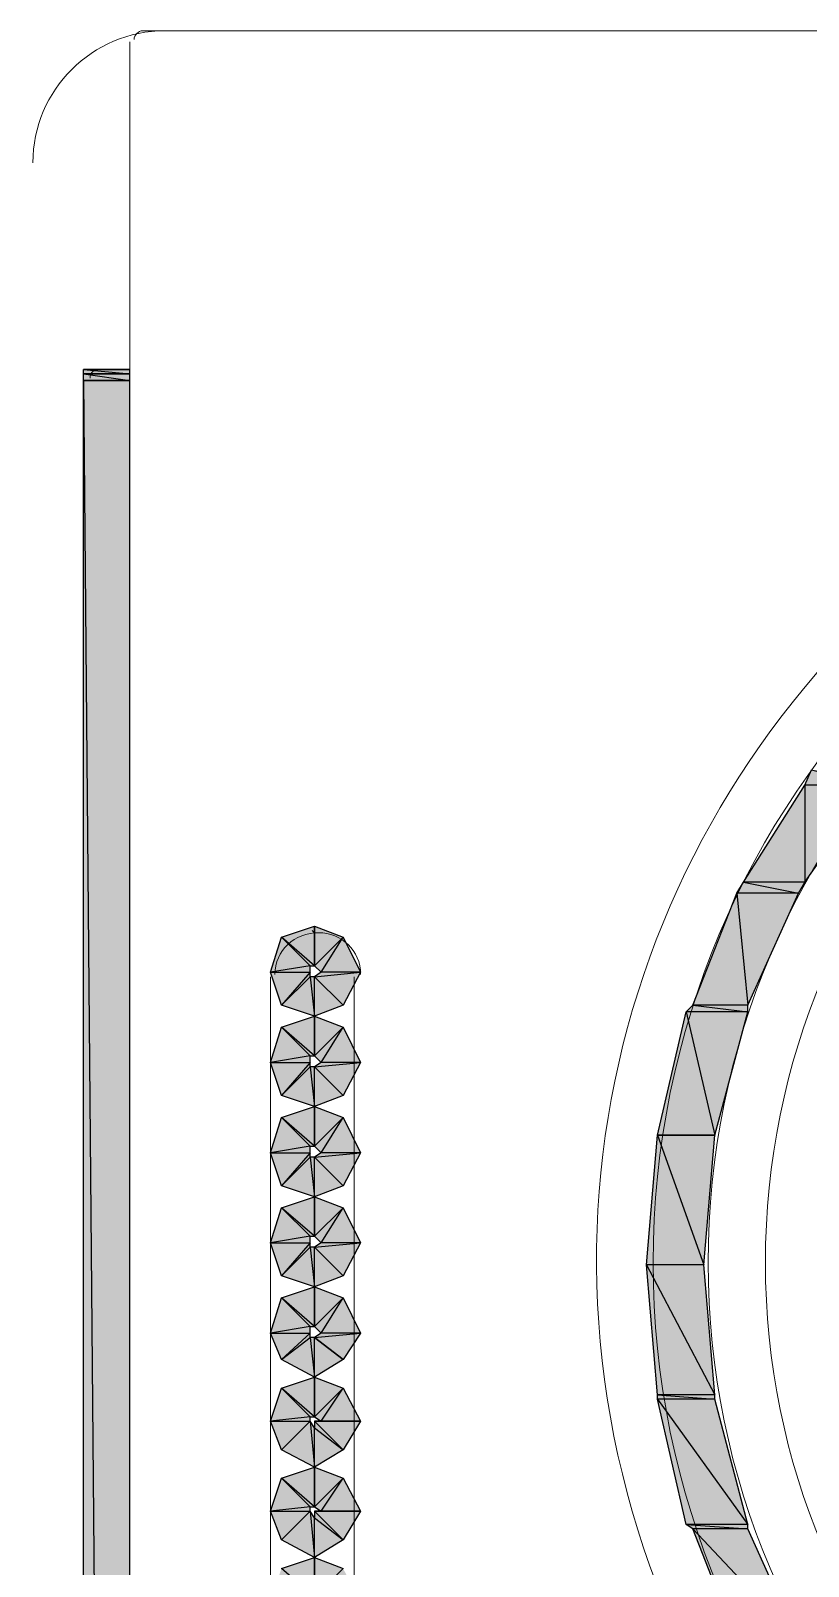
# Model space of a CAD drawing. Header units: millimetres. Extents: x 53 to 176, y -29 to 32.
# Drawn here: x 114.249 to 114.743, y -14.15 to -13.175 of the extents above; entities that cross this region are included whole.
import ezdxf

# ---------------------------------------------------------------- set-up
doc = ezdxf.new("R2010")
doc.units = ezdxf.units.MM
doc.layers.add('15 - Quadro de medição', color=6, linetype='Continuous')

msp = doc.modelspace()

# ---------------------------------------------------------------- hatches: boundary and pattern name
at = {"layer": '15 - Quadro de medição', "true_color": 0x000007}
h = msp.add_hatch(color=7, dxfattribs=at)
h.paths.add_polyline_path([(114.31228, -13.38994), (114.28993, -13.38994)])
h.paths.add_polyline_path([(114.28993, -13.38994), (114.31228, -13.38994), (114.28714, -13.38994)])
h.paths.add_polyline_path([(114.31228, -13.38994), (114.28714, -13.38994)])
h.paths.add_polyline_path([(114.28714, -13.38994), (114.31228, -13.38994)])
h.paths.add_polyline_path([(114.31228, -13.38994), (114.28714, -13.38994)])
h.paths.add_polyline_path([(114.31228, -13.38994), (114.28714, -13.38994)])
h.paths.add_polyline_path([(114.28714, -13.38994), (114.31228, -13.38994), (114.28295, -13.38994)])
h = msp.add_hatch(color=7, dxfattribs=at)
h.paths.add_polyline_path([(114.31228, -13.38994), (114.28295, -13.38994), (114.31228, -13.39274)])
h.paths.add_polyline_path([(114.28295, -13.38994), (114.31228, -13.39274), (114.28295, -13.39274)])
h.paths.add_polyline_path([(114.31228, -13.39274), (114.28295, -13.39274)])
h.paths.add_polyline_path([(114.28295, -13.39274), (114.31228, -13.39274)])
h.paths.add_polyline_path([(114.31228, -13.39274), (114.28295, -13.39274)])
h.paths.add_polyline_path([(114.31228, -13.39274), (114.28295, -13.39274)])
h = msp.add_hatch(color=7, dxfattribs=at)
h.paths.add_polyline_path([(114.31228, -13.39274), (114.28295, -13.39274), (114.31228, -13.39693)])
h.paths.add_polyline_path([(114.28295, -13.39274), (114.31228, -13.39693), (114.28295, -13.39693)])
h.paths.add_polyline_path([(114.31228, -13.39693), (114.28295, -13.39693)])
h.paths.add_polyline_path([(114.28295, -13.39693), (114.31228, -13.39693)])
h = msp.add_hatch(color=7, dxfattribs=at)
h.paths.add_polyline_path([(114.31228, -13.39693), (114.28295, -13.39693), (114.31228, -16.73937)])
h.paths.add_polyline_path([(114.28295, -13.39693), (114.31228, -16.73937), (114.28295, -16.73937)])
h = msp.add_hatch(color=7, dxfattribs=at)
h.paths.add_polyline_path([(114.79137, -13.64415), (114.74528, -13.64415), (114.78439, -13.65393)])
h.paths.add_polyline_path([(114.74528, -13.64415), (114.78439, -13.65393), (114.74109, -13.65393)])
h = msp.add_hatch(color=7, dxfattribs=at)
h.paths.add_polyline_path([(114.78439, -13.65393), (114.74109, -13.65393), (114.74109, -13.71539)])
h.paths.add_polyline_path([(114.74109, -13.65393), (114.74109, -13.71539), (114.70198, -13.71539)])
h = msp.add_hatch(color=7, dxfattribs=at)
h.paths.add_polyline_path([(114.74109, -13.71539), (114.70198, -13.71539), (114.7369, -13.72237)])
h.paths.add_polyline_path([(114.70198, -13.71539), (114.7369, -13.72237), (114.69779, -13.72237)])
h = msp.add_hatch(color=7, dxfattribs=at)
h.paths.add_polyline_path([(114.7369, -13.72237), (114.69779, -13.72237), (114.70477, -13.79361)])
h.paths.add_polyline_path([(114.69779, -13.72237), (114.70477, -13.79361), (114.66985, -13.79361)])
h = msp.add_hatch(color=7, dxfattribs=at)
h.paths.add_polyline_path([(114.42961, -13.74332), (114.42961, -13.76847), (114.40866, -13.75031)])
h.paths.add_polyline_path([(114.42961, -13.76847), (114.40866, -13.75031), (114.42682, -13.76847)])
h.paths.add_polyline_path([(114.40866, -13.75031), (114.42682, -13.76847), (114.40167, -13.77266)])
h.paths.add_polyline_path([(114.42682, -13.76847), (114.40167, -13.77266), (114.42682, -13.77266)])
h.paths.add_polyline_path([(114.40167, -13.77266), (114.42682, -13.77266), (114.40866, -13.79361)])
h.paths.add_polyline_path([(114.42682, -13.77266), (114.40866, -13.79361), (114.42682, -13.77545)])
h.paths.add_polyline_path([(114.40866, -13.79361), (114.42682, -13.77545), (114.42961, -13.80059)])
h.paths.add_polyline_path([(114.42682, -13.77545), (114.42961, -13.80059), (114.42961, -13.77545)])
h.paths.add_polyline_path([(114.42961, -13.80059), (114.42961, -13.77545), (114.44777, -13.79361)])
h = msp.add_hatch(color=7, dxfattribs=at)
h.paths.add_polyline_path([(114.45894, -13.77266), (114.4338, -13.77266), (114.44777, -13.75031)])
h.paths.add_polyline_path([(114.4338, -13.77266), (114.44777, -13.75031), (114.42961, -13.76847)])
h.paths.add_polyline_path([(114.44777, -13.75031), (114.42961, -13.76847), (114.42961, -13.74332)])
h = msp.add_hatch(color=7, dxfattribs=at)
h.paths.add_polyline_path([(114.44777, -13.79361), (114.42961, -13.77545), (114.45894, -13.77266)])
h.paths.add_polyline_path([(114.42961, -13.77545), (114.45894, -13.77266), (114.4338, -13.77266)])
h = msp.add_hatch(color=7, dxfattribs=at)
h.paths.add_polyline_path([(114.70477, -13.79361), (114.66985, -13.79361), (114.70477, -13.7978)])
h.paths.add_polyline_path([(114.66985, -13.79361), (114.70477, -13.7978), (114.66566, -13.7978)])
h = msp.add_hatch(color=7, dxfattribs=at)
h.paths.add_polyline_path([(114.42961, -13.80059), (114.42961, -13.82573), (114.40866, -13.80757)])
h.paths.add_polyline_path([(114.42961, -13.82573), (114.40866, -13.80757), (114.42682, -13.82573)])
h.paths.add_polyline_path([(114.40866, -13.80757), (114.42682, -13.82573), (114.40167, -13.82992)])
h.paths.add_polyline_path([(114.42682, -13.82573), (114.40167, -13.82992), (114.42682, -13.82992)])
h.paths.add_polyline_path([(114.40167, -13.82992), (114.42682, -13.82992), (114.40866, -13.85087)])
h.paths.add_polyline_path([(114.42682, -13.82992), (114.40866, -13.85087), (114.42682, -13.83272)])
h.paths.add_polyline_path([(114.40866, -13.85087), (114.42682, -13.83272), (114.42961, -13.85786)])
h.paths.add_polyline_path([(114.42682, -13.83272), (114.42961, -13.85786), (114.42961, -13.83272)])
h.paths.add_polyline_path([(114.42961, -13.85786), (114.42961, -13.83272), (114.44777, -13.85087)])
h = msp.add_hatch(color=7, dxfattribs=at)
h.paths.add_polyline_path([(114.45894, -13.82992), (114.4338, -13.82992), (114.44777, -13.80757)])
h.paths.add_polyline_path([(114.4338, -13.82992), (114.44777, -13.80757), (114.42961, -13.82573)])
h.paths.add_polyline_path([(114.44777, -13.80757), (114.42961, -13.82573), (114.42961, -13.80059)])
h = msp.add_hatch(color=7, dxfattribs=at)
h.paths.add_polyline_path([(114.70477, -13.7978), (114.66566, -13.7978), (114.68382, -13.87602)])
h.paths.add_polyline_path([(114.66566, -13.7978), (114.68382, -13.87602), (114.6475, -13.87602)])
h = msp.add_hatch(color=7, dxfattribs=at)
h.paths.add_polyline_path([(114.44777, -13.85087), (114.42961, -13.83272), (114.45894, -13.82992)])
h.paths.add_polyline_path([(114.42961, -13.83272), (114.45894, -13.82992), (114.4338, -13.82992)])
h = msp.add_hatch(color=7, dxfattribs=at)
h.paths.add_polyline_path([(114.42961, -13.85786), (114.42961, -13.883), (114.40866, -13.86484)])
h.paths.add_polyline_path([(114.42961, -13.883), (114.40866, -13.86484), (114.42682, -13.883)])
h.paths.add_polyline_path([(114.40866, -13.86484), (114.42682, -13.883), (114.40167, -13.88719)])
h.paths.add_polyline_path([(114.42682, -13.883), (114.40167, -13.88719), (114.42682, -13.88719)])
h.paths.add_polyline_path([(114.40167, -13.88719), (114.42682, -13.88719), (114.40866, -13.90814)])
h.paths.add_polyline_path([(114.42682, -13.88719), (114.40866, -13.90814), (114.42682, -13.88998)])
h.paths.add_polyline_path([(114.40866, -13.90814), (114.42682, -13.88998), (114.42961, -13.91512)])
h.paths.add_polyline_path([(114.42682, -13.88998), (114.42961, -13.91512), (114.42961, -13.88998)])
h.paths.add_polyline_path([(114.42961, -13.91512), (114.42961, -13.88998), (114.44777, -13.90814)])
h = msp.add_hatch(color=7, dxfattribs=at)
h.paths.add_polyline_path([(114.45894, -13.88719), (114.4338, -13.88719), (114.44777, -13.86484)])
h.paths.add_polyline_path([(114.4338, -13.88719), (114.44777, -13.86484), (114.42961, -13.883)])
h.paths.add_polyline_path([(114.44777, -13.86484), (114.42961, -13.883), (114.42961, -13.85786)])
h = msp.add_hatch(color=7, dxfattribs=at)
h.paths.add_polyline_path([(114.68382, -13.87602), (114.6475, -13.87602), (114.67684, -13.95842)])
h.paths.add_polyline_path([(114.6475, -13.87602), (114.67684, -13.95842), (114.64052, -13.95842)])
h = msp.add_hatch(color=7, dxfattribs=at)
h.paths.add_polyline_path([(114.44777, -13.90814), (114.42961, -13.88998), (114.45894, -13.88719)])
h.paths.add_polyline_path([(114.42961, -13.88998), (114.45894, -13.88719), (114.4338, -13.88719)])
h = msp.add_hatch(color=7, dxfattribs=at)
h.paths.add_polyline_path([(114.42961, -13.91512), (114.42961, -13.94027), (114.40866, -13.92211)])
h.paths.add_polyline_path([(114.42961, -13.94027), (114.40866, -13.92211), (114.42682, -13.94027)])
h.paths.add_polyline_path([(114.40866, -13.92211), (114.42682, -13.94027), (114.40167, -13.94446)])
h.paths.add_polyline_path([(114.42682, -13.94027), (114.40167, -13.94446), (114.42682, -13.94446)])
h.paths.add_polyline_path([(114.40167, -13.94446), (114.42682, -13.94446), (114.40866, -13.96541)])
h.paths.add_polyline_path([(114.42682, -13.94446), (114.40866, -13.96541), (114.42682, -13.94725)])
h.paths.add_polyline_path([(114.40866, -13.96541), (114.42682, -13.94725), (114.42961, -13.97239)])
h.paths.add_polyline_path([(114.42682, -13.94725), (114.42961, -13.97239), (114.42961, -13.94725)])
h.paths.add_polyline_path([(114.42961, -13.97239), (114.42961, -13.94725), (114.44777, -13.96541)])
h = msp.add_hatch(color=7, dxfattribs=at)
h.paths.add_polyline_path([(114.45894, -13.94446), (114.4338, -13.94446), (114.44777, -13.92211)])
h.paths.add_polyline_path([(114.4338, -13.94446), (114.44777, -13.92211), (114.42961, -13.94027)])
h.paths.add_polyline_path([(114.44777, -13.92211), (114.42961, -13.94027), (114.42961, -13.91512)])
h = msp.add_hatch(color=7, dxfattribs=at)
h.paths.add_polyline_path([(114.44777, -13.96541), (114.42961, -13.94725), (114.45894, -13.94446)])
h.paths.add_polyline_path([(114.42961, -13.94725), (114.45894, -13.94446), (114.4338, -13.94446)])
h = msp.add_hatch(color=7, dxfattribs=at)
h.paths.add_polyline_path([(114.67684, -13.95842), (114.64052, -13.95842), (114.68382, -14.04083)])
h.paths.add_polyline_path([(114.64052, -13.95842), (114.68382, -14.04083), (114.6475, -14.04083)])
h = msp.add_hatch(color=7, dxfattribs=at)
h.paths.add_polyline_path([(114.42961, -13.97239), (114.42961, -13.99753), (114.40866, -13.97938)])
h.paths.add_polyline_path([(114.42961, -13.99753), (114.40866, -13.97938), (114.42682, -13.99753)])
h.paths.add_polyline_path([(114.40866, -13.97938), (114.42682, -13.99753), (114.40167, -14.00172)])
h.paths.add_polyline_path([(114.42682, -13.99753), (114.40167, -14.00172), (114.42682, -14.00172)])
h.paths.add_polyline_path([(114.40167, -14.00172), (114.42682, -14.00172), (114.40866, -14.01848)])
h.paths.add_polyline_path([(114.42682, -14.00172), (114.40866, -14.01848), (114.42682, -14.00452)])
h.paths.add_polyline_path([(114.40866, -14.01848), (114.42682, -14.00452), (114.42961, -14.02966)])
h.paths.add_polyline_path([(114.42682, -14.00452), (114.42961, -14.02966), (114.42961, -14.00452)])
h.paths.add_polyline_path([(114.42961, -14.02966), (114.42961, -14.00452), (114.44777, -14.01848)])
h = msp.add_hatch(color=7, dxfattribs=at)
h.paths.add_polyline_path([(114.45894, -14.00172), (114.4338, -14.00172), (114.44777, -13.97938)])
h.paths.add_polyline_path([(114.4338, -14.00172), (114.44777, -13.97938), (114.42961, -13.99753)])
h.paths.add_polyline_path([(114.44777, -13.97938), (114.42961, -13.99753), (114.42961, -13.97239)])
h = msp.add_hatch(color=7, dxfattribs=at)
h.paths.add_polyline_path([(114.44777, -14.01848), (114.42961, -14.00452), (114.45894, -14.00172)])
h.paths.add_polyline_path([(114.42961, -14.00452), (114.45894, -14.00172), (114.4338, -14.00172)])
h = msp.add_hatch(color=7, dxfattribs=at)
h.paths.add_polyline_path([(114.42961, -14.02966), (114.42961, -14.0548), (114.40866, -14.03664)])
h.paths.add_polyline_path([(114.42961, -14.0548), (114.40866, -14.03664), (114.42682, -14.0548)])
h.paths.add_polyline_path([(114.40866, -14.03664), (114.42682, -14.0548), (114.40167, -14.05759)])
h.paths.add_polyline_path([(114.42682, -14.0548), (114.40167, -14.05759), (114.42682, -14.05759)])
h.paths.add_polyline_path([(114.40167, -14.05759), (114.42682, -14.05759), (114.40866, -14.07575)])
h = msp.add_hatch(color=7, dxfattribs=at)
h.paths.add_polyline_path([(114.45894, -14.05759), (114.4338, -14.05759), (114.44777, -14.03664)])
h.paths.add_polyline_path([(114.4338, -14.05759), (114.44777, -14.03664), (114.42961, -14.0548)])
h.paths.add_polyline_path([(114.44777, -14.03664), (114.42961, -14.0548), (114.42961, -14.02966)])
h = msp.add_hatch(color=7, dxfattribs=at)
h.paths.add_polyline_path([(114.68382, -14.04083), (114.6475, -14.04083), (114.68382, -14.04363)])
h.paths.add_polyline_path([(114.6475, -14.04083), (114.68382, -14.04363), (114.6475, -14.04363)])
h = msp.add_hatch(color=7, dxfattribs=at)
h.paths.add_polyline_path([(114.68382, -14.04363), (114.6475, -14.04363), (114.70477, -14.12324)])
h.paths.add_polyline_path([(114.6475, -14.04363), (114.70477, -14.12324), (114.66566, -14.12324)])
h = msp.add_hatch(color=7, dxfattribs=at)
h.paths.add_polyline_path([(114.40866, -14.07575), (114.42682, -14.05759), (114.42961, -14.08693)])
h.paths.add_polyline_path([(114.42682, -14.05759), (114.42961, -14.08693), (114.42961, -14.06178)])
h.paths.add_polyline_path([(114.42961, -14.08693), (114.42961, -14.06178), (114.44777, -14.07575)])
h.paths.add_polyline_path([(114.42961, -14.06178), (114.44777, -14.07575), (114.42961, -14.05759)])
h.paths.add_polyline_path([(114.44777, -14.07575), (114.42961, -14.05759), (114.45894, -14.05759)])
h.paths.add_polyline_path([(114.42961, -14.05759), (114.45894, -14.05759), (114.4338, -14.05759)])
h = msp.add_hatch(color=7, dxfattribs=at)
h.paths.add_polyline_path([(114.42961, -14.08693), (114.42961, -14.11207), (114.40866, -14.09391)])
h.paths.add_polyline_path([(114.42961, -14.11207), (114.40866, -14.09391), (114.42682, -14.11207)])
h.paths.add_polyline_path([(114.40866, -14.09391), (114.42682, -14.11207), (114.40167, -14.11486)])
h.paths.add_polyline_path([(114.42682, -14.11207), (114.40167, -14.11486), (114.42682, -14.11486)])
h.paths.add_polyline_path([(114.40167, -14.11486), (114.42682, -14.11486), (114.40866, -14.13302)])
h = msp.add_hatch(color=7, dxfattribs=at)
h.paths.add_polyline_path([(114.45894, -14.11486), (114.4338, -14.11486), (114.44777, -14.09391)])
h.paths.add_polyline_path([(114.4338, -14.11486), (114.44777, -14.09391), (114.42961, -14.11207)])
h.paths.add_polyline_path([(114.44777, -14.09391), (114.42961, -14.11207), (114.42961, -14.08693)])
h = msp.add_hatch(color=7, dxfattribs=at)
h.paths.add_polyline_path([(114.40866, -14.13302), (114.42682, -14.11486), (114.42961, -14.14419)])
h.paths.add_polyline_path([(114.42682, -14.11486), (114.42961, -14.14419), (114.42961, -14.11905)])
h.paths.add_polyline_path([(114.42961, -14.14419), (114.42961, -14.11905), (114.44777, -14.13302)])
h.paths.add_polyline_path([(114.42961, -14.11905), (114.44777, -14.13302), (114.42961, -14.11486)])
h.paths.add_polyline_path([(114.44777, -14.13302), (114.42961, -14.11486), (114.45894, -14.11486)])
h.paths.add_polyline_path([(114.42961, -14.11486), (114.45894, -14.11486), (114.4338, -14.11486)])
h = msp.add_hatch(color=7, dxfattribs=at)
h.paths.add_polyline_path([(114.70477, -14.12324), (114.66566, -14.12324), (114.70477, -14.12604)])
h.paths.add_polyline_path([(114.66566, -14.12324), (114.70477, -14.12604), (114.66985, -14.12604)])
h = msp.add_hatch(color=7, dxfattribs=at)
h.paths.add_polyline_path([(114.70477, -14.12604), (114.66985, -14.12604), (114.7369, -14.19727)])
h.paths.add_polyline_path([(114.66985, -14.12604), (114.7369, -14.19727), (114.69779, -14.19727)])
h = msp.add_hatch(color=7, dxfattribs=at)
h.paths.add_polyline_path([(114.42961, -14.14419), (114.42961, -14.16933), (114.40866, -14.15118)])
h.paths.add_polyline_path([(114.42961, -14.16933), (114.40866, -14.15118), (114.42682, -14.16933)])
h.paths.add_polyline_path([(114.40866, -14.15118), (114.42682, -14.16933), (114.40167, -14.17213)])
h.paths.add_polyline_path([(114.42682, -14.16933), (114.40167, -14.17213), (114.42682, -14.17213)])
h.paths.add_polyline_path([(114.40167, -14.17213), (114.42682, -14.17213), (114.40866, -14.19029)])
h = msp.add_hatch(color=7, dxfattribs=at)
h.paths.add_polyline_path([(114.45894, -14.17213), (114.4338, -14.17213), (114.44777, -14.15118)])
h.paths.add_polyline_path([(114.4338, -14.17213), (114.44777, -14.15118), (114.42961, -14.16933)])
h.paths.add_polyline_path([(114.44777, -14.15118), (114.42961, -14.16933), (114.42961, -14.14419)])

# ---------------------------------------------------------------- linework, layer by layer
at = {"layer": '15 - Quadro de medição', "color": 7, "linetype": 'Continuous', "lineweight": 20, "true_color": 0x000007}
for points in [[(114.31927, -13.17484), (116.03588, -13.17484), (116.03588, -16.73937), (114.31228, -16.73937), (114.31088, -16.73937), (114.24803, -16.73937)], [(114.33323, -13.17484), (116.01353, -13.17484), (116.01353, -13.17484)], [(114.31228, -16.73937), (114.31228, -13.18183), (114.31228, -13.18183)], [(114.28993, -13.38994), (114.31228, -13.38994), (114.31228, -13.38994)], [(114.28295, -13.39693), (114.28295, -16.73937), (114.31228, -16.73937), (114.26898, -16.73937)], [(114.42961, -13.74751), (114.42821, -13.74612), (114.42821, -13.74612)], [(114.40167, -14.68334), (114.40167, -13.77545), (114.40167, -13.77545)], [(114.45475, -13.77545), (114.45475, -14.68334), (114.45475, -14.68334)]]:
    msp.add_lwpolyline(points, dxfattribs=at)
at = {"layer": '15 - Quadro de medição', "color": 7, "linetype": 'Continuous', "lineweight": -2, "true_color": 0x000007}
for points in [[(114.28714, -13.38994), (114.31228, -13.38994), (114.28295, -13.38994)], [(114.31228, -13.38994), (114.28295, -13.38994), (114.31228, -13.39274)], [(114.28295, -13.38994), (114.31228, -13.39274), (114.28295, -13.39274)], [(114.31228, -13.39274), (114.28295, -13.39274)], [(114.28295, -13.39274), (114.31228, -13.39274), (114.31228, -13.39274)], [(114.31228, -13.39274), (114.31228, -13.39274), (114.28295, -13.39274)], [(114.31228, -13.39274), (114.28295, -13.39274)], [(114.31228, -13.39274), (114.28295, -13.39274), (114.31228, -13.39693)], [(114.28295, -13.39274), (114.31228, -13.39693), (114.28295, -13.39693)], [(114.28993, -13.38994), (114.31228, -13.38994), (114.28714, -13.38994)], [(114.31228, -13.38994), (114.28714, -13.38994)], [(114.28714, -13.38994), (114.31228, -13.38994), (114.31228, -13.38994)], [(114.31228, -13.38994), (114.31228, -13.38994), (114.28714, -13.38994)], [(114.31228, -13.38994), (114.28714, -13.38994)], [(114.28714, -13.38994), (114.31228, -13.38994), (114.31228, -13.38994)], [(114.31228, -13.38994), (114.28993, -13.38994)], [(114.31228, -13.39693), (114.28295, -13.39693)], [(114.28295, -13.39693), (114.31228, -13.39693), (114.31228, -13.39693)], [(114.31228, -13.39693), (114.28295, -13.39693), (114.31228, -16.73937)], [(114.28295, -13.39693), (114.31228, -16.73937), (114.28295, -16.73937)], [(114.74528, -13.64415), (114.78439, -13.65393), (114.74109, -13.65393)], [(114.74109, -13.65393), (114.74109, -13.71539), (114.70198, -13.71539)], [(114.78439, -13.65393), (114.74109, -13.65393), (114.74109, -13.71539)], [(114.70198, -13.71539), (114.7369, -13.72237), (114.69779, -13.72237)], [(114.74109, -13.71539), (114.70198, -13.71539), (114.7369, -13.72237)], [(114.69779, -13.72237), (114.70477, -13.79361), (114.66985, -13.79361)], [(114.7369, -13.72237), (114.69779, -13.72237), (114.70477, -13.79361)], [(114.42961, -13.74332), (114.42961, -13.76847), (114.40866, -13.75031)], [(114.44777, -13.75031), (114.42961, -13.76847), (114.42961, -13.74332)], [(114.40866, -13.75031), (114.42682, -13.76847), (114.40167, -13.77266)], [(114.42961, -13.76847), (114.40866, -13.75031), (114.42682, -13.76847)], [(114.4338, -13.77266), (114.44777, -13.75031), (114.42961, -13.76847)], [(114.45894, -13.77266), (114.4338, -13.77266), (114.44777, -13.75031)], [(114.42682, -13.76847), (114.40167, -13.77266), (114.42682, -13.77266)], [(114.40167, -13.77266), (114.42682, -13.77266), (114.40866, -13.79361)], [(114.42682, -13.77266), (114.40866, -13.79361), (114.42682, -13.77545)], [(114.40866, -13.79361), (114.42682, -13.77545), (114.42961, -13.80059)], [(114.42682, -13.77545), (114.42961, -13.80059), (114.42961, -13.77545)], [(114.44777, -13.79361), (114.42961, -13.77545), (114.45894, -13.77266)], [(114.42961, -13.77545), (114.45894, -13.77266), (114.4338, -13.77266)], [(114.42961, -13.80059), (114.42961, -13.77545), (114.44777, -13.79361)], [(114.66985, -13.79361), (114.70477, -13.7978), (114.66566, -13.7978)], [(114.70477, -13.79361), (114.66985, -13.79361), (114.70477, -13.7978)], [(114.42961, -13.80059), (114.42961, -13.82573), (114.40866, -13.80757)], [(114.44777, -13.80757), (114.42961, -13.82573), (114.42961, -13.80059)], [(114.66566, -13.7978), (114.68382, -13.87602), (114.6475, -13.87602)], [(114.70477, -13.7978), (114.66566, -13.7978), (114.68382, -13.87602)], [(114.40866, -13.80757), (114.42682, -13.82573), (114.40167, -13.82992)], [(114.42961, -13.82573), (114.40866, -13.80757), (114.42682, -13.82573)], [(114.4338, -13.82992), (114.44777, -13.80757), (114.42961, -13.82573)], [(114.45894, -13.82992), (114.4338, -13.82992), (114.44777, -13.80757)], [(114.42682, -13.82573), (114.40167, -13.82992), (114.42682, -13.82992)], [(114.40167, -13.82992), (114.42682, -13.82992), (114.40866, -13.85087)], [(114.42682, -13.82992), (114.40866, -13.85087), (114.42682, -13.83272)], [(114.40866, -13.85087), (114.42682, -13.83272), (114.42961, -13.85786)], [(114.42682, -13.83272), (114.42961, -13.85786), (114.42961, -13.83272)], [(114.44777, -13.85087), (114.42961, -13.83272), (114.45894, -13.82992)], [(114.42961, -13.83272), (114.45894, -13.82992), (114.4338, -13.82992)], [(114.42961, -13.85786), (114.42961, -13.83272), (114.44777, -13.85087)], [(114.42961, -13.85786), (114.42961, -13.883), (114.40866, -13.86484)], [(114.44777, -13.86484), (114.42961, -13.883), (114.42961, -13.85786)], [(114.40866, -13.86484), (114.42682, -13.883), (114.40167, -13.88719)], [(114.42961, -13.883), (114.40866, -13.86484), (114.42682, -13.883)], [(114.4338, -13.88719), (114.44777, -13.86484), (114.42961, -13.883)], [(114.45894, -13.88719), (114.4338, -13.88719), (114.44777, -13.86484)], [(114.42682, -13.883), (114.40167, -13.88719), (114.42682, -13.88719)], [(114.6475, -13.87602), (114.67684, -13.95842), (114.64052, -13.95842)], [(114.6475, -13.87602), (114.68382, -13.87602), (114.68382, -13.87602)], [(114.68382, -13.87602), (114.68382, -13.87602), (114.6475, -13.87602)], [(114.68382, -13.87602), (114.6475, -13.87602), (114.67684, -13.95842)], [(114.40167, -13.88719), (114.42682, -13.88719), (114.40866, -13.90814)], [(114.42682, -13.88719), (114.40866, -13.90814), (114.42682, -13.88998)], [(114.40866, -13.90814), (114.42682, -13.88998), (114.42961, -13.91512)], [(114.42682, -13.88998), (114.42961, -13.91512), (114.42961, -13.88998)], [(114.44777, -13.90814), (114.42961, -13.88998), (114.45894, -13.88719)], [(114.42961, -13.88998), (114.45894, -13.88719), (114.4338, -13.88719)], [(114.42961, -13.91512), (114.42961, -13.88998), (114.44777, -13.90814)], [(114.42961, -13.91512), (114.42961, -13.94027), (114.40866, -13.92211)], [(114.44777, -13.92211), (114.42961, -13.94027), (114.42961, -13.91512)], [(114.40866, -13.92211), (114.42682, -13.94027), (114.40167, -13.94446)], [(114.42961, -13.94027), (114.40866, -13.92211), (114.42682, -13.94027)], [(114.4338, -13.94446), (114.44777, -13.92211), (114.42961, -13.94027)], [(114.45894, -13.94446), (114.4338, -13.94446), (114.44777, -13.92211)], [(114.42682, -13.94027), (114.40167, -13.94446), (114.42682, -13.94446)], [(114.40167, -13.94446), (114.42682, -13.94446), (114.40866, -13.96541)], [(114.42682, -13.94446), (114.40866, -13.96541), (114.42682, -13.94725)], [(114.40866, -13.96541), (114.42682, -13.94725), (114.42961, -13.97239)], [(114.42682, -13.94725), (114.42961, -13.97239), (114.42961, -13.94725)], [(114.44777, -13.96541), (114.42961, -13.94725), (114.45894, -13.94446)], [(114.42961, -13.94725), (114.45894, -13.94446), (114.4338, -13.94446)], [(114.42961, -13.97239), (114.42961, -13.94725), (114.44777, -13.96541)], [(114.67684, -13.95842), (114.64052, -13.95842), (114.68382, -14.04083)], [(114.64052, -13.95842), (114.68382, -14.04083), (114.6475, -14.04083)], [(114.40866, -13.97938), (114.42682, -13.99753), (114.40167, -14.00172)], [(114.42961, -13.97239), (114.42961, -13.99753), (114.40866, -13.97938)], [(114.42961, -13.99753), (114.40866, -13.97938), (114.42682, -13.99753)], [(114.44777, -13.97938), (114.42961, -13.99753), (114.42961, -13.97239)], [(114.4338, -14.00172), (114.44777, -13.97938), (114.42961, -13.99753)], [(114.45894, -14.00172), (114.4338, -14.00172), (114.44777, -13.97938)], [(114.42682, -13.99753), (114.40167, -14.00172), (114.42682, -14.00172)], [(114.40167, -14.00172), (114.42682, -14.00172), (114.40866, -14.01848)], [(114.42682, -14.00172), (114.40866, -14.01848), (114.42682, -14.00452)], [(114.40866, -14.01848), (114.42682, -14.00452), (114.42961, -14.02966)], [(114.42682, -14.00452), (114.42961, -14.02966), (114.42961, -14.00452)], [(114.44777, -14.01848), (114.42961, -14.00452), (114.45894, -14.00172)], [(114.42961, -14.00452), (114.45894, -14.00172), (114.4338, -14.00172)], [(114.42961, -14.02966), (114.42961, -14.00452), (114.44777, -14.01848)], [(114.40866, -14.03664), (114.42682, -14.0548), (114.40167, -14.05759)], [(114.42961, -14.02966), (114.42961, -14.0548), (114.40866, -14.03664)], [(114.42961, -14.0548), (114.40866, -14.03664), (114.42682, -14.0548)], [(114.44777, -14.03664), (114.42961, -14.0548), (114.42961, -14.02966)], [(114.4338, -14.05759), (114.44777, -14.03664), (114.42961, -14.0548)], [(114.45894, -14.05759), (114.4338, -14.05759), (114.44777, -14.03664)], [(114.68382, -14.04083), (114.6475, -14.04083), (114.68382, -14.04363)], [(114.6475, -14.04083), (114.68382, -14.04363), (114.6475, -14.04363)], [(114.68382, -14.04363), (114.6475, -14.04363), (114.70477, -14.12324)], [(114.6475, -14.04363), (114.70477, -14.12324), (114.66566, -14.12324)], [(114.42682, -14.0548), (114.40167, -14.05759), (114.42682, -14.05759)], [(114.40167, -14.05759), (114.42682, -14.05759), (114.40866, -14.07575)], [(114.40866, -14.07575), (114.42682, -14.05759), (114.42961, -14.08693)], [(114.42682, -14.05759), (114.42961, -14.08693), (114.42961, -14.06178)], [(114.42961, -14.06178), (114.44777, -14.07575), (114.42961, -14.05759)], [(114.44777, -14.07575), (114.42961, -14.05759), (114.45894, -14.05759)], [(114.42961, -14.05759), (114.45894, -14.05759), (114.4338, -14.05759)], [(114.42961, -14.08693), (114.42961, -14.06178), (114.44777, -14.07575)], [(114.42961, -14.08693), (114.42961, -14.11207), (114.40866, -14.09391)], [(114.44777, -14.09391), (114.42961, -14.11207), (114.42961, -14.08693)], [(114.40866, -14.09391), (114.42682, -14.11207), (114.40167, -14.11486)], [(114.42961, -14.11207), (114.40866, -14.09391), (114.42682, -14.11207)], [(114.4338, -14.11486), (114.44777, -14.09391), (114.42961, -14.11207)], [(114.45894, -14.11486), (114.4338, -14.11486), (114.44777, -14.09391)], [(114.42682, -14.11207), (114.40167, -14.11486), (114.42682, -14.11486)], [(114.40167, -14.11486), (114.42682, -14.11486), (114.40866, -14.13302)], [(114.40866, -14.13302), (114.42682, -14.11486), (114.42961, -14.14419)], [(114.42682, -14.11486), (114.42961, -14.14419), (114.42961, -14.11905)], [(114.42961, -14.11905), (114.44777, -14.13302), (114.42961, -14.11486)], [(114.44777, -14.13302), (114.42961, -14.11486), (114.45894, -14.11486)], [(114.42961, -14.11486), (114.45894, -14.11486), (114.4338, -14.11486)], [(114.42961, -14.14419), (114.42961, -14.11905), (114.44777, -14.13302)], [(114.70477, -14.12324), (114.66566, -14.12324), (114.70477, -14.12604)], [(114.66566, -14.12324), (114.70477, -14.12604), (114.66985, -14.12604)], [(114.70477, -14.12604), (114.66985, -14.12604), (114.7369, -14.19727)], [(114.66985, -14.12604), (114.7369, -14.19727), (114.69779, -14.19727)], [(114.42961, -14.14419), (114.42961, -14.16933), (114.40866, -14.15118)], [(114.44777, -14.15118), (114.42961, -14.16933), (114.42961, -14.14419)]]:
    msp.add_lwpolyline(points, close=True, dxfattribs=at)
at = {"layer": '15 - Quadro de medição', "color": 7, "linetype": 'Continuous', "lineweight": 20, "true_color": 0x000007}
for points in [[(114.33463, -13.17484), (114.28854, -13.17484), (114.25082, -13.21256), (114.25082, -13.25865)], [(114.32066, -13.17484), (114.31787, -13.17484), (114.31507, -13.17764), (114.31507, -13.18043)], [(114.29273, -13.38994), (114.28993, -13.38994), (114.28714, -13.39134), (114.28714, -13.39553)], [(114.80953, -13.74332), (114.73271, -13.87462), (114.73271, -14.03804), (114.80953, -14.16933)], [(114.4324, -13.74751), (114.41704, -13.74751), (114.40447, -13.75869), (114.40447, -13.77405)], [(114.45894, -13.77405), (114.45894, -13.75869), (114.44637, -13.74751), (114.4324, -13.74751)]]:
    msp.add_open_spline(points, degree=3, dxfattribs=at)
for points in [[(115.71323, -13.95703), (115.71323, -13.66091), (115.47438, -13.42207), (115.17967, -13.42207), (115.17967, -13.42207), (114.88356, -13.42207), (114.64471, -13.66091), (114.64471, -13.95703), (114.64471, -13.95703), (114.64471, -14.25174), (114.88356, -14.49059), (115.17967, -14.49059), (115.17967, -14.49059), (115.47438, -14.49059), (115.71323, -14.25174), (115.71323, -13.95703)], [(114.91847, -13.45), (114.68382, -13.57013), (114.5623, -13.83551), (114.62516, -14.09112), (114.62516, -14.09112), (114.68661, -14.34672), (114.91568, -14.5269), (115.17967, -14.5269), (115.17967, -14.5269), (115.44226, -14.5269), (115.67133, -14.34672), (115.73278, -14.09112), (115.73278, -14.09112), (115.79564, -13.83551), (115.67412, -13.57013), (115.44086, -13.45)], [(115.67831, -13.95703), (115.67831, -13.68047), (115.45483, -13.45699), (115.17967, -13.45699), (115.17967, -13.45699), (114.90311, -13.45699), (114.67963, -13.68047), (114.67963, -13.95703), (114.67963, -13.95703), (114.67963, -14.23219), (114.90311, -14.45567), (115.17967, -14.45567), (115.17967, -14.45567), (115.45483, -14.45567), (115.67831, -14.23219), (115.67831, -13.95703)], [(115.642, -13.95703), (115.642, -13.70002), (115.43528, -13.4933), (115.17967, -13.4933), (115.17967, -13.4933), (114.92266, -13.4933), (114.71594, -13.70002), (114.71594, -13.95703), (114.71594, -13.95703), (114.71594, -14.21263), (114.92266, -14.41935), (115.17967, -14.41935), (115.17967, -14.41935), (115.43528, -14.41935), (115.642, -14.21263), (115.642, -13.95703)]]:
    msp.add_open_spline(points, degree=3, knots=[0, 0, 0, 0, 0.0625, 0.0625, 0.0625, 0.062501, 0.125, 0.125, 0.125, 0.125001, 0.1875, 0.1875, 0.1875, 0.187501, 1, 1, 1, 1], dxfattribs=at)

doc.saveas('drawing.dxf')
